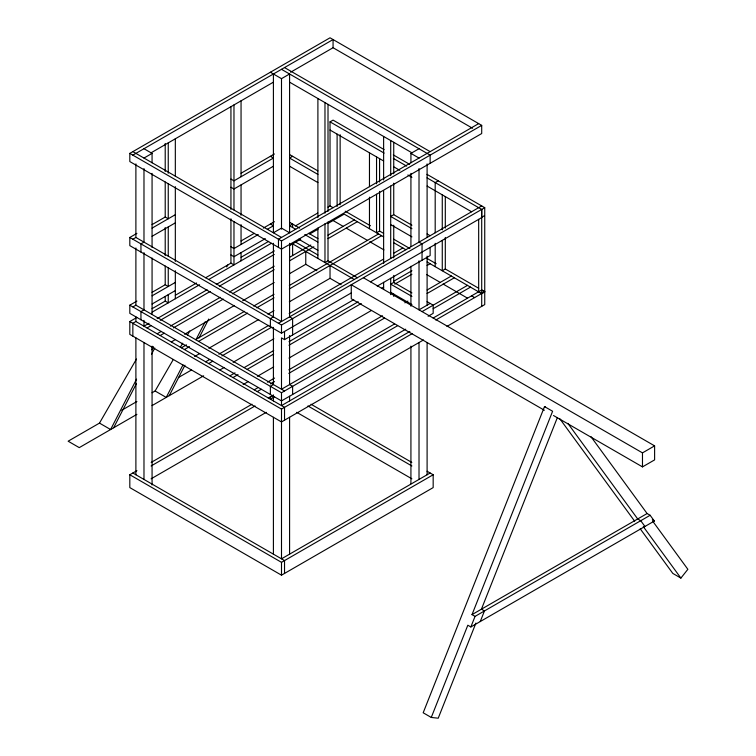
<?xml version="1.0" encoding="UTF-8"?>
<svg xmlns="http://www.w3.org/2000/svg" width="756" height="756" viewBox="0 0 756 756"><rect width="100%" height="100%" fill="white"/><g stroke="black" fill="none" stroke-linecap="round" stroke-linejoin="round"><path stroke-width="1.13" d="M370.478 281.827L481.704 217.605L481.704 209.44L427.027 177.868M478.671 219.363L478.671 291.75L481.704 293.649L427.102 261.982M446.966 326.403L484.738 304.592L484.738 207.683L426.998 174.343M481.704 293.649L484.738 291.825L481.704 290.002L433.169 318.021M545.407 406.69L544.518 406.596L423.18 712.776L431.27 717.453L438.225 718.2L475.921 623.067M431.27 717.453L467.822 625.221L470.856 626.97L654.346 521.035L650.141 515.28L647.108 513.532L590.842 436.514M650.141 515.28L475.051 616.376L472.018 614.619L552.608 411.264L544.518 406.596M470.856 626.97L475.051 616.376M557.399 417.492L481.421 609.194L484.454 610.942L480.258 621.545M136.581 379.134L110.603 429.531L99.48 423.105L68.134 441.202L79.257 447.628L136.902 414.354M151.729 349.745L153.355 346.598M113.636 427.773L136.364 383.689M151.512 354.29L154.763 347.987M182.99 364.874L166.226 397.42L155.103 391.003L152.069 392.751M195.984 339.68L205.178 321.829M169.259 395.671L184.946 365.224M199.017 337.932L208.75 319.032M99.48 423.105L136.477 359.043M155.103 391.003L173.304 359.478M180.344 347.269L182.697 343.205M187.393 335.069L189.737 330.996M226.724 266.934L227.906 264.893M640.228 528.813L672.812 573.417L680.901 578.094L687.865 569.306L652.693 521.168M129.815 153.392L330.032 37.8L481.704 125.373L481.704 133.538L281.497 249.13L129.815 161.567L129.815 153.392L281.497 240.956L481.704 125.373M132.848 155.141L333.065 39.548L333.065 47.722L472.566 128.265M151.058 152.806L273.407 82.168M290.597 72.245L333.065 47.722M143.98 158.061L152.069 153.392L152.069 162.795M270.374 72.245L281.497 78.662L289.586 73.993L289.586 232.791L281.497 228.114L273.407 232.782L273.407 73.993M351.266 292.922L281.497 333.198L129.815 245.634L129.815 237.46L136.902 233.368M152.069 224.617L165.214 217.029L168.248 218.777L168.248 183.746M241.051 173.237L274.419 153.978M333.065 207.683L330.032 205.934L330.032 121.867L333.065 120.119L384.114 149.594M132.848 239.208L135.891 237.46L281.497 321.527L281.497 240.956M152.069 228.114L175.326 214.695M152.069 236.288L175.326 222.859M273.407 166.235L233.973 189L230.939 187.252M292.619 156.312L289.586 158.061L317.898 174.409M405.736 329.191L281.497 400.916L129.815 313.353L129.815 305.178L136.902 301.096M152.069 292.336L165.214 284.747L168.248 286.496L168.248 267.813M241.051 240.966L254.196 233.368M263.296 228.114L274.419 221.697M132.848 306.927L135.891 305.178L284.53 390.994M152.069 295.842L175.326 282.413M258.24 234.54L233.973 248.554L230.939 246.796M267.34 229.285L273.407 225.779L270.374 224.031M410.924 162.795L410.924 153.392L419.013 148.724M152.069 304.016L175.326 290.587M265.318 238.622L233.973 256.728L230.939 254.97M423.473 339.964L281.497 421.933L129.815 334.369L129.815 321.527L136.902 317.435M152.069 308.684L165.214 301.096L168.248 302.844L168.248 294.67M175.326 295.256L196.56 282.999M205.66 277.745L230.939 263.145L233.973 264.893L233.973 221.697M241.079 257.286L268.682 241.353M295.265 226.006L317.766 213.022M327.981 207.116L330.032 205.934M284.53 420.185L284.53 407.342L135.891 321.527L132.848 323.275L132.848 336.118M152.069 312.181L199.593 284.747M208.694 279.493L271.385 243.3M478.671 123.615L278.463 239.208L278.463 247.382M149.036 323.275L143.98 326.195L143.98 320.355M157.163 318.588L207.097 289.756M216.273 284.454L274.362 250.916M147.014 327.943L151.087 325.6M160.244 320.308L210.14 291.495M219.306 286.212L274.286 254.46M289.567 245.643L300.708 239.208M309.809 233.954L317.898 229.285M328.01 223.445L344.188 214.109L383.623 236.874M157.125 333.783L161.198 331.43M170.355 326.138L220.251 297.335M229.418 292.043L274.22 266.178M289.491 257.361L310.82 245.048M328.01 235.125L354.299 219.949M160.159 335.532L164.232 333.188M173.389 327.896L223.285 299.092M232.451 293.8L274.201 269.694M289.472 260.877L313.853 246.796M328.01 238.631L357.333 221.697M438.225 180.826L435.191 182.583L435.191 232.791M171.357 341.91L175.43 339.557M184.596 334.275L234.483 305.462M242.629 300.765L274.201 282.536M289.472 273.719L305.764 264.316L316.887 270.733M411.935 225.203L393.734 214.695L390.701 216.443L411.935 228.699M357.333 277.745L328.01 260.811L324.976 262.559L324.976 223.748M383.623 233.377L379.578 231.034L376.545 232.791L376.545 194.254M181.393 347.798L186.477 344.859M195.643 339.567L244.519 311.349M253.685 306.057L274.05 294.301M289.321 285.485L378.567 233.954M184.426 349.546L189.51 346.607M198.677 341.315L247.552 313.097M256.719 307.805L274.031 297.817M289.302 289L381.6 235.711M194.604 356.511L199.697 353.572M208.864 348.28L258.75 319.476M267.917 314.184L274.031 310.659M289.302 301.842L330.032 278.321L341.154 284.747M273.407 316.849L270.374 318.607L270.374 326.781M121.725 410.262L136.902 401.512M178.359 377.575L191.504 369.986M205.66 361.803L209.733 359.459M218.89 354.167L268.786 325.354M289.151 313.598L383.623 259.062M393.734 253.222L402.835 247.968M208.694 363.56L212.767 361.207M221.924 355.915L271.82 327.112M278.463 323.275L481.704 205.934M129.815 237.46L281.497 325.023L484.738 207.683M152.069 405.594L203.638 375.817M481.411 217.435L484.445 215.687M219.892 369.939L223.965 367.586M233.131 362.294L273.861 338.782M394.556 323.974L281.497 389.245L281.497 337.866L284.53 339.624L353.761 299.65M377.206 286.118L430.136 255.556L430.136 247.382M229.928 375.817L235.012 372.878M244.179 367.586L273.71 350.538M288.981 341.721L358.221 301.748M381.6 288.253L383.623 287.082M393.734 281.241L411.935 270.733M411.935 292.922L393.734 282.413L390.701 284.161L411.935 296.418M232.961 377.565L238.046 374.626M247.212 369.334L273.691 354.054M288.962 345.237L361.255 303.496M394.745 284.161L411.935 274.239M427.102 265.479L430.136 263.731M243.139 384.53L248.233 381.591M257.399 376.308L273.691 366.896M288.962 358.079L371.442 310.461M478.671 288.253L445.303 268.985L442.269 270.733L442.269 240.38M254.196 389.831L258.269 387.478M267.426 382.186L274.56 378.076M288.811 369.845L382.489 315.753M404.857 302.844L407.89 301.096M427.102 290.002L451.37 275.987M257.229 391.58L261.302 389.227M270.459 383.935L274.532 381.582M288.792 373.36L384.502 318.096M427.102 293.508L454.403 277.745M427.083 471.243L433.169 474.759L433.169 487.601L281.497 575.174L129.815 487.601L129.815 474.759L136.921 470.657M151.181 462.426L251.984 404.224M430.136 303.43L419.013 309.847L419.013 260.811M268.427 397.958L273.521 395.019M151.106 465.97L255.065 405.953M268.314 398.308L273.407 395.36L273.407 400.916M270.374 399.168L274.447 396.815M129.815 305.178L281.497 392.751L397.59 325.723M422.046 311.604L467.548 285.333M433.169 308.684L470.582 287.082M428.113 316.273L433.169 313.353L433.169 305.178L427.102 301.672M151.106 478.813L266.273 412.322M409.837 331.487L281.497 405.594L281.497 392.751M129.815 321.527L281.497 409.09L412.285 333.585M435.787 320.015L484.738 291.75M430.136 473.01L281.497 558.826L281.497 409.09M129.815 474.759L281.497 562.332L433.169 474.759M544.386 410.253L351.266 298.752L351.266 284.747L642.477 452.872L654.611 445.87L654.611 459.884L642.477 466.887L553.496 415.516M472.018 614.619L647.108 513.532M284.53 67.577L430.136 151.635M281.497 69.325L430.136 155.141L430.136 163.315M289.586 82.168L411.935 152.806M410.924 153.392L419.013 158.061M393.3 154.895L409.639 164.326M330.032 121.867L384.142 153.109M393.328 158.41L406.605 166.074M330.032 130.041L383.623 160.981M393.734 166.821L399.801 170.317M407.89 174.995L411.935 177.329M427.102 186.08L471.593 211.774M289.586 154.564L317.898 170.903M427.102 233.954L430.136 235.702M289.586 166.235L317.898 182.583M390.701 224.617L411.935 236.874M270.374 156.312L273.407 158.061L233.973 180.826L230.939 179.077M345.199 211.189L370.478 225.779M393.734 239.208L409.913 248.554M427.102 258.476L436.203 263.731M393.734 242.714L405.868 249.716M471.593 295.842L474.626 297.59M333.065 220.525L343.243 226.413M346.305 228.17L367.681 240.521M369.722 241.693L383.972 249.924M426.743 274.617L439.983 282.253M443.035 284.02L467.473 298.129M289.586 222.283L299.697 228.114M308.798 233.368L317.898 238.622M295.653 229.285L289.586 225.779L292.619 224.031L292.619 227.537M304.753 234.54L317.898 242.128M143.98 148.724L152.069 153.392M298.686 239.208L317.898 250.302M390.701 292.336L411.935 304.592M363.4 277.735L654.611 445.87M295.653 242.128L317.898 254.97M132.848 151.635L281.497 237.46M354.299 279.493L292.619 243.876L292.619 255.556M652.324 519.863L654.346 521.035M311.018 404.233L411.812 462.426M307.928 405.953L411.878 465.97M296.721 412.322L411.878 478.813M132.848 473.01L284.53 560.574L284.53 573.417M481.704 290.002L484.738 291.892M644.944 526.46L640.738 520.714L637.705 518.966L567.86 423.369M643.299 526.62L680.901 578.094M559.799 418.729L634.681 521.224M642.477 452.872L642.477 466.887M481.704 209.44L481.704 306.35M445.303 196.588L445.303 228.114M445.303 237.46L445.303 268.985M442.269 194.84L442.269 229.871M435.191 243.3L435.191 266.651M427.102 163.901L427.102 237.46M427.102 256.142L427.102 305.178M427.102 342.629L427.102 474.759M422.046 260.225L422.046 243.876L419.013 242.128L419.013 168.569M419.013 342.581L419.013 479.427M410.924 173.379L410.924 246.276M410.924 266.263L410.924 306.237M410.924 346.135L410.924 483.774M393.734 142.298L393.734 173.823M393.734 183.169L393.734 214.695M393.734 225.203L393.734 257.89M393.734 275.401L393.734 282.413M393.734 294.084L393.734 296.418M390.701 140.55L390.701 175.572M390.701 186.08L390.701 258.476M390.701 278.321L390.701 294.67M383.623 136.458L383.623 179.975M383.623 190.569L383.623 263.485M383.623 282.309L383.623 289.368M379.578 158.647L379.578 181.998M379.578 191.344L379.578 231.034M376.545 156.898L376.545 183.746M369.467 152.806L369.467 186.666M369.467 197.174L369.467 228.699M340.143 134.71L340.143 204.763M337.11 134.124L337.11 206.52M330.032 265.479L330.032 278.321M328.01 104.375L328.01 211.415M328.01 221.999L328.01 260.811M324.976 102.599L324.976 213.164M317.898 98.516L317.898 217.605M317.898 228.114L317.898 258.476M305.764 251.474L305.764 264.316M292.619 334.955L292.619 318.607L289.586 316.849L289.586 243.29M292.619 394.5L292.619 386.325L289.586 384.577L289.586 335.532M289.586 396.248L289.586 400.916M289.586 417.303L289.586 554.157M284.53 331.449L284.53 339.624M281.497 78.662L281.497 229.162M281.497 325.023L281.497 333.198M281.497 562.332L281.497 575.174M273.407 243.29L273.407 317.501M273.407 327.357L273.407 384.577L270.374 386.325L270.374 394.5M273.407 417.303L273.407 554.157M241.051 100.85L241.051 176.743M241.051 184.918L241.051 215.271M241.051 224.617L241.051 244.462M241.051 252.636L241.051 260.811M233.973 104.933L233.973 210.017M230.939 106.691L230.939 209.44M230.939 218.777L230.939 263.145M175.326 138.792L175.326 176.157M175.326 186.666L175.326 261.396M175.326 270.733L175.326 298.762M168.248 142.884L168.248 173.237M168.248 226.951L168.248 256.142M165.214 143.47L165.214 171.489M165.214 181.998L165.214 217.029M165.214 227.537L165.214 255.556M165.214 266.065L165.214 284.747M165.214 296.418L165.214 301.096M152.069 173.379L152.069 247.448M152.069 258.032L152.069 314.468M152.069 346.135L152.069 484.955M143.98 168.569L143.98 242.128L140.947 243.876L140.947 252.05M143.98 252.636L143.98 309.847L140.947 311.604L140.947 319.769M143.98 342.581L143.98 479.427M135.891 163.901L135.891 237.46M135.891 247.968L135.891 305.178M135.891 316.858L135.891 321.527M135.891 337.904L135.891 474.759"/></g></svg>
